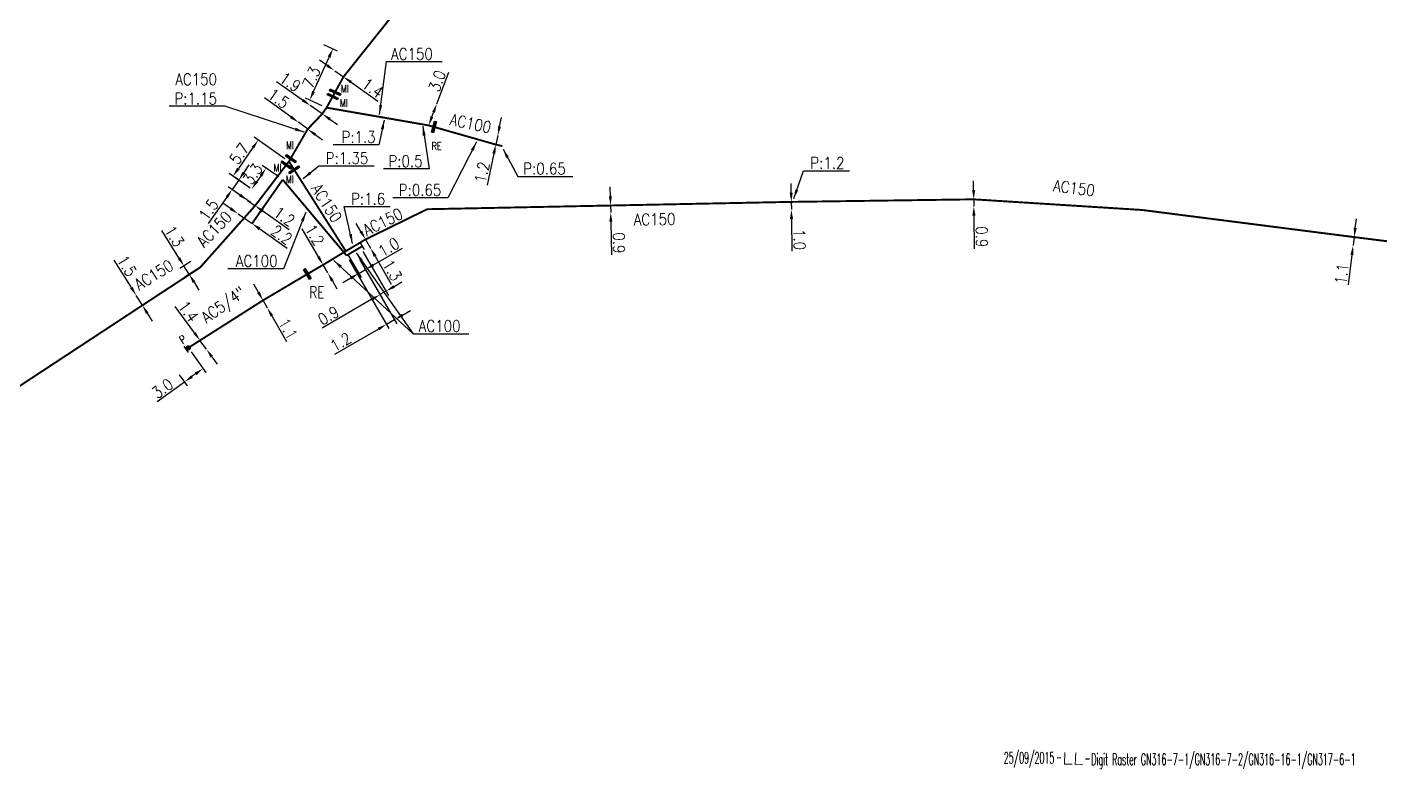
# Model space of a CAD drawing. Header units: millimetres. Extents: x 113011 to 114001, y 124000 to 125001.
# Drawn here: x 113710.5 to 113885.9, y 124183.3 to 124279.4 of the extents above; entities that cross this region are included whole.
import ezdxf
from ezdxf.enums import TextEntityAlignment as Align

# ---------------------------------------------------------------- set-up
doc = ezdxf.new("R2010")
doc.units = ezdxf.units.MM
doc.header["$PDMODE"] = 34
doc.linetypes.add('L_25_AP', pattern=[2000, 1000, 1000])
doc.layers.get('0').update_dxf_attribs({"linetype": 'CONTINUOUS'})
doc.layers.get('Defpoints').update_dxf_attribs({"linetype": 'CONTINUOUS'})
for name, color, linetype in [('L_150', 1, 'CONTINUOUS'), ('L_300', 7, 'CONTINUOUS'), ('L_340', 7, 'CONTINUOUS'), ('L_910', 7, 'CONTINUOUS')]:
    doc.layers.add(name, color=color, linetype=linetype)
doc.styles.add('G_ROMANS', font='ROMANS.SHX', dxfattribs={"width": 0.75})
doc.styles.get("Standard").update_dxf_attribs({"font": 'romans.shx', "width": 0.85})
doc.dimstyles.get("Standard").update_dxf_attribs({"dimtxt": 1.5, "dimasz": 1.2, "dimexe": 0.625, "dimexo": 0.625, "dimgap": 0.25, "dimtad": 1, "dimdec": 1, "dimzin": 0, "dimdsep": 46, "dimtxsty": 'Standard', "dimcen": -0.5, "dimadec": 0, "dimazin": 0, "dimtfac": 1, "dimtdec": 1, "dimtmove": 0, "dimatfit": 3, "dimfxl": 0, "dimtolj": 1, "dimtzin": 0, "dimarcsym": 0})

# ---------------------------------------------------------------- blocks, each defined once
blk = doc.blocks.new('*D100')
at = {"layer": 'Defpoints', "color": 0, "linetype": 'Continuous', "transparency": 16777216}
for p in [(113882.37, 124251.1), (113882.37, 124251.1), (113882.51, 124252.2)]:
    blk.add_point(p, dxfattribs=at)
at = {"layer": 'L_150', "color": 0, "linetype": 'Continuous', "lineweight": -2, "transparency": 16777216}
for p, q in [((113882.66, 124253.39), (113882.81, 124254.58)), ((113882.51, 124252.2), (113882.37, 124251.1)), ((113882.22, 124249.91), (113881.73, 124246.01))]:
    blk.add_line(p, q, dxfattribs=at)
at = {"layer": 'L_150', "color": 0, "linetype": 'Continuous', "transparency": 16777216}
for points in [[(113882.46, 124253.41), (113882.86, 124253.36), (113882.51, 124252.2)], [(113882.02, 124249.94), (113882.42, 124249.89), (113882.37, 124251.1)]]:
    blk.add_solid(points, dxfattribs=at)
at = {"layer": 'L_150', "color": 0, "linetype": 'Continuous', "transparency": 16777216, "insert": (113880.9, 124247.44), "char_height": 1.5, "attachment_point": 5, "rotation": 82.8241}
blk.add_mtext('\\A1;1.1', dxfattribs=at)
blk = doc.blocks.new('GIS_MODF')
at = {"color": 0, "linetype": 'Continuous', "flags": 128}
for points in [[(-2.18, -0.01), (-1.68, -0.01)], [(1.52, -0.01), (2.02, -0.01)]]:
    blk.add_lwpolyline(points, dxfattribs=at)
at = {"color": 0, "linetype": 'Continuous', "width": 0.5}
blk.add_attdef('DATE', text='', height=1.5, dxfattribs=at).set_placement((-2.5, -0.8), align=Align.RIGHT)
at = {"color": 0, "linetype": 'Continuous', "width": 1.771291}
blk.add_attdef('USER', text='', height=1.5, dxfattribs=at).set_placement((-1.51, -0.8), (1.28, -0.8), align=Align.FIT)
at = {"color": 0, "linetype": 'Continuous', "width": 0.5}
blk.add_attdef('DESC', (2.29, -0.8), '', height=1.5, dxfattribs=at)
blk = doc.blocks.new('L_340_07')
at = {"color": 0, "linetype": 'Continuous', "const_width": 0.25, "flags": 128}
blk.add_lwpolyline([(0, 0), (0.35, 0)], dxfattribs=at)
at = {"color": 0, "linetype": 'Continuous', "flags": 128}
blk.add_lwpolyline([(0.35, -0.5), (0.35, 0.5)], dxfattribs=at)
at = {"color": 0, "linetype": 'Continuous', "width": 0.75, "flags": 3}
for tag, p in [('DEF_LEG', (0.72, -3.47)), ('DEF_COUP', (0.72, -5.97)), ('DEF_TYPE', (0.72, -8.47))]:
    blk.add_attdef(tag, text='', height=1.2, dxfattribs=at).set_placement(p, align=Align.MIDDLE)
blk = doc.blocks.new('L_300_12')
at = {"color": 0, "linetype": 'Continuous', "const_width": 0.497, "flags": 128}
blk.add_lwpolyline([(-0.25, 0, 1), (0.25, 0, 1)], format="xyb", close=True, dxfattribs=at)
at = {"color": 0, "linetype": 'Continuous', "style": 'G_ROMANS', "width": 0.75}
blk.add_text('P', height=1.5, dxfattribs=at).set_placement((0, 1.85), align=Align.MIDDLE)
at = {"color": 0, "linetype": 'Continuous', "width": 0.75, "flags": 3}
for tag, p in [('DEF_LEG', (0, -5)), ('DEF_COUP', (0, -7.5)), ('DEF_TYPE', (0, -10))]:
    blk.add_attdef(tag, text='', height=1.2, dxfattribs=at).set_placement(p, align=Align.MIDDLE)
blk = doc.blocks.new('L_340_16')
at = {"linetype": 'Continuous'}
blk.add_hatch(color=0, dxfattribs=at).paths.add_polyline_path([(0.125, 0.75), (-0.125, 0.75), (-0.125, -0.75), (0.125, -0.75)])
at = {"color": 0, "linetype": 'Continuous'}
blk.add_lwpolyline([(-0.125, 0.75), (0.125, 0.75), (0.125, -0.75), (-0.125, -0.75)], close=True, dxfattribs=at)
at = {"color": 0, "linetype": 'Continuous', "width": 0.75}
for tag, height, flags, p in [('MI', 1, 8, (0, 2.5)), ('DEF_LEG', 1.2, 3, (0, -5)), ('DEF_COUP', 1.2, 3, (0, -7.5)), ('DEF_TYPE', 1.2, 3, (0, -10))]:
    blk.add_attdef(tag, text='', height=height, dxfattribs=dict(at, flags=flags)).set_placement(p, align=Align.MIDDLE)
blk = doc.blocks.new('*D112')
at = {"layer": 'Defpoints', "color": 0, "linetype": 'Continuous', "transparency": 16777216}
for p in [(113809.57, 124256.76), (113809.58, 124255.76), (113809.58, 124255.76)]:
    blk.add_point(p, dxfattribs=at)
at = {"layer": 'L_150', "color": 0, "linetype": 'Continuous', "lineweight": -2, "transparency": 16777216}
for p, q in [((113809.55, 124257.96), (113809.54, 124259.16)), ((113809.57, 124256.76), (113809.58, 124255.76)), ((113809.59, 124254.56), (113809.65, 124250.37))]:
    blk.add_line(p, q, dxfattribs=at)
at = {"layer": 'L_150', "color": 0, "linetype": 'Continuous', "transparency": 16777216}
for points in [[(113809.75, 124257.96), (113809.35, 124257.96), (113809.57, 124256.76)], [(113809.79, 124254.56), (113809.39, 124254.56), (113809.58, 124255.76)]]:
    blk.add_solid(points, dxfattribs=at)
at = {"layer": 'L_150', "color": 0, "linetype": 'Continuous', "transparency": 16777216, "insert": (113810.63, 124251.88), "char_height": 1.5, "attachment_point": 5, "rotation": 270.7119}
blk.add_mtext('\\A1;1.0', dxfattribs=at)
blk = doc.blocks.new('*D113')
at = {"layer": 'Defpoints', "color": 0, "linetype": 'Continuous', "transparency": 16777216}
for p in [(113833.21, 124257.09), (113833.22, 124256.19), (113833.22, 124256.19)]:
    blk.add_point(p, dxfattribs=at)
at = {"layer": 'L_150', "color": 0, "linetype": 'Continuous', "lineweight": -2, "transparency": 16777216}
for p, q in [((113833.2, 124258.29), (113833.19, 124259.49)), ((113833.21, 124257.09), (113833.22, 124256.19)), ((113833.23, 124254.99), (113833.26, 124250.68))]:
    blk.add_line(p, q, dxfattribs=at)
at = {"layer": 'L_150', "color": 0, "linetype": 'Continuous', "transparency": 16777216}
for points in [[(113833.4, 124258.29), (113833, 124258.28), (113833.21, 124257.09)], [(113833.43, 124254.99), (113833.03, 124254.98), (113833.22, 124256.19)]]:
    blk.add_solid(points, dxfattribs=at)
at = {"layer": 'L_150', "color": 0, "linetype": 'Continuous', "transparency": 16777216, "insert": (113834.25, 124252.24), "char_height": 1.5, "attachment_point": 5, "rotation": 270.4883}
blk.add_mtext('\\A1;0.9', dxfattribs=at)
blk = doc.blocks.new('*D114')
at = {"layer": 'Defpoints', "color": 0, "linetype": 'Continuous', "transparency": 16777216}
for p in [(113754.39, 124251.9), (113755.04, 124250.77), (113755.04, 124250.77)]:
    blk.add_point(p, dxfattribs=at)
at = {"layer": 'L_150', "color": 0, "linetype": 'Continuous', "lineweight": -2, "transparency": 16777216}
for p, q in [((113753.79, 124252.94), (113753.19, 124253.98)), ((113754.39, 124251.9), (113755.04, 124250.77)), ((113755.64, 124249.73), (113757.73, 124246.11))]:
    blk.add_line(p, q, dxfattribs=at)
at = {"layer": 'L_150', "color": 0, "linetype": 'Continuous', "transparency": 16777216}
for points in [[(113753.96, 124253.04), (113753.61, 124252.84), (113754.39, 124251.9)], [(113755.81, 124249.83), (113755.46, 124249.63), (113755.04, 124250.77)]]:
    blk.add_solid(points, dxfattribs=at)
at = {"layer": 'L_150', "color": 0, "linetype": 'Continuous', "transparency": 16777216, "insert": (113757.85, 124247.9), "char_height": 1.5, "attachment_point": 5, "rotation": 300.0129}
blk.add_mtext('\\A1;1.3', dxfattribs=at)
blk = doc.blocks.new('*D115')
at = {"layer": 'Defpoints', "color": 0, "linetype": 'Continuous', "transparency": 16777216}
for p in [(113741.1, 124244), (113741.65, 124243.04), (113741.65, 124243.04)]:
    blk.add_point(p, dxfattribs=at)
at = {"layer": 'L_150', "color": 0, "linetype": 'Continuous', "lineweight": -2, "transparency": 16777216}
for p, q in [((113740.5, 124245.04), (113739.91, 124246.08)), ((113741.1, 124244), (113741.65, 124243.04)), ((113742.24, 124242), (113744.14, 124238.68))]:
    blk.add_line(p, q, dxfattribs=at)
at = {"layer": 'L_150', "color": 0, "linetype": 'Continuous', "transparency": 16777216}
for points in [[(113740.68, 124245.14), (113740.33, 124244.94), (113741.1, 124244)], [(113742.41, 124242.1), (113742.07, 124241.9), (113741.65, 124243.04)]]:
    blk.add_solid(points, dxfattribs=at)
at = {"layer": 'L_150', "color": 0, "linetype": 'Continuous', "transparency": 16777216, "insert": (113744.36, 124240.31), "char_height": 1.5, "attachment_point": 5, "rotation": 299.7388}
blk.add_mtext('\\A1;1.1', dxfattribs=at)
blk = doc.blocks.new('*D116')
at = {"layer": 'Defpoints', "color": 0, "linetype": 'Continuous', "transparency": 16777216}
for p in [(113786.14, 124256.29), (113786.16, 124255.39), (113786.16, 124255.39)]:
    blk.add_point(p, dxfattribs=at)
at = {"layer": 'L_150', "color": 0, "linetype": 'Continuous', "lineweight": -2, "transparency": 16777216}
for p, q in [((113786.12, 124257.49), (113786.1, 124258.69)), ((113786.14, 124256.29), (113786.16, 124255.39)), ((113786.18, 124254.19), (113786.25, 124249.88))]:
    blk.add_line(p, q, dxfattribs=at)
at = {"layer": 'L_150', "color": 0, "linetype": 'Continuous', "transparency": 16777216}
for points in [[(113786.32, 124257.49), (113785.92, 124257.48), (113786.14, 124256.29)], [(113786.38, 124254.19), (113785.98, 124254.18), (113786.16, 124255.39)]]:
    blk.add_solid(points, dxfattribs=at)
at = {"layer": 'L_150', "color": 0, "linetype": 'Continuous', "transparency": 16777216, "insert": (113787.23, 124251.45), "char_height": 1.5, "attachment_point": 5, "rotation": 271.0148}
blk.add_mtext('\\A1;0.9', dxfattribs=at)
blk = doc.blocks.new('*D117')
at = {"layer": 'Defpoints', "color": 0, "linetype": 'Continuous', "transparency": 16777216}
for p in [(113731.41, 124237.84), (113729.87, 124234.85), (113730.91, 124233.42)]:
    blk.add_point(p, dxfattribs=at)
at = {"layer": 'L_340', "color": 0, "linetype": 'Continuous', "lineweight": -2, "transparency": 16777216}
for p, q in [((113731.78, 124237.33), (113733.71, 124234.67)), ((113730.91, 124233.42), (113727.37, 124230.85)), ((113730.24, 124234.35), (113731.28, 124232.91)), ((113732.37, 124234.48), (113731.88, 124234.12))]:
    blk.add_line(p, q, dxfattribs=at)
at = {"layer": 'L_340', "color": 0, "linetype": 'Continuous', "transparency": 16777216}
for points in [[(113732.25, 124234.64), (113732.49, 124234.31), (113733.34, 124235.18)], [(113731.77, 124234.28), (113732, 124233.96), (113730.91, 124233.42)]]:
    blk.add_solid(points, dxfattribs=at)
at = {"layer": 'L_340', "color": 0, "linetype": 'Continuous', "transparency": 16777216, "insert": (113728.07, 124232.59), "char_height": 1.5, "attachment_point": 5, "rotation": 35.9634}
blk.add_mtext('\\A1;3.0', dxfattribs=at)
blk = doc.blocks.new('*D118')
at = {"layer": 'Defpoints', "color": 0, "linetype": 'Continuous', "transparency": 16777216}
for p in [(113732.93, 124238.81), (113733.76, 124237.68), (113733.76, 124237.68)]:
    blk.add_point(p, dxfattribs=at)
at = {"layer": 'L_150', "color": 0, "linetype": 'Continuous', "lineweight": -2, "transparency": 16777216}
for p, q in [((113732.23, 124239.78), (113729.73, 124243.22)), ((113733.76, 124237.68), (113732.93, 124238.81)), ((113734.46, 124236.7), (113735.17, 124235.73))]:
    blk.add_line(p, q, dxfattribs=at)
at = {"layer": 'L_150', "color": 0, "linetype": 'Continuous', "transparency": 16777216}
for points in [[(113732.39, 124239.9), (113732.07, 124239.66), (113732.93, 124238.81)], [(113734.62, 124236.82), (113734.3, 124236.59), (113733.76, 124237.68)]]:
    blk.add_solid(points, dxfattribs=at)
at = {"layer": 'L_150', "color": 0, "linetype": 'Continuous', "transparency": 16777216, "insert": (113731.44, 124242.57), "char_height": 1.5, "attachment_point": 5, "rotation": 305.9646}
blk.add_mtext('\\A1;1.4', dxfattribs=at)
blk = doc.blocks.new('*D119')
at = {"layer": 'Defpoints', "color": 0, "linetype": 'Continuous', "transparency": 16777216}
for p in [(113751.83, 124250.38), (113753.33, 124249.79), (113754.38, 124247.99)]:
    blk.add_point(p, dxfattribs=at)
at = {"layer": 'L_150', "color": 0, "linetype": 'Continuous', "lineweight": -2, "transparency": 16777216}
for p, q in [((113752.15, 124249.84), (113753.83, 124246.95)), ((113753.65, 124249.25), (113754.69, 124247.45)), ((113755.41, 124248.59), (113759.18, 124250.78)), ((113753.51, 124247.49), (113754.38, 124247.99)), ((113752.47, 124246.88), (113751.44, 124246.28))]:
    blk.add_line(p, q, dxfattribs=at)
at = {"layer": 'L_150', "color": 0, "linetype": 'Continuous', "transparency": 16777216}
for points in [[(113752.37, 124247.06), (113752.57, 124246.71), (113753.51, 124247.49)], [(113755.31, 124248.76), (113755.51, 124248.42), (113754.38, 124247.99)]]:
    blk.add_solid(points, dxfattribs=at)
at = {"layer": 'L_150', "color": 0, "linetype": 'Continuous', "transparency": 16777216, "insert": (113757.39, 124250.89), "char_height": 1.5, "attachment_point": 5, "rotation": 30.1085}
blk.add_mtext('\\A1;1.0', dxfattribs=at)
blk = doc.blocks.new('*D120')
at = {"layer": 'Defpoints', "color": 0, "linetype": 'Continuous', "transparency": 16777216}
for p in [(113744.46, 124262), (113737.22, 124260.1), (113739.96, 124258.19)]:
    blk.add_point(p, dxfattribs=at)
at = {"layer": 'L_150', "color": 0, "linetype": 'Continuous', "lineweight": -2, "transparency": 16777216}
for p, q in [((113743.95, 124262.36), (113739.97, 124265.13)), ((113739.79, 124263.79), (113737.91, 124261.08)), ((113739.44, 124258.55), (113736.71, 124260.46))]:
    blk.add_line(p, q, dxfattribs=at)
at = {"layer": 'L_150', "color": 0, "linetype": 'Continuous', "transparency": 16777216}
for points in [[(113739.63, 124263.9), (113739.96, 124263.68), (113740.48, 124264.77)], [(113737.74, 124261.2), (113738.07, 124260.97), (113737.22, 124260.1)]]:
    blk.add_solid(points, dxfattribs=at)
at = {"layer": 'L_150', "color": 0, "linetype": 'Continuous', "transparency": 16777216, "insert": (113738.03, 124263.01), "char_height": 1.5, "attachment_point": 5, "rotation": 55.1136}
blk.add_mtext('\\A1;5.7', dxfattribs=at)
blk = doc.blocks.new('*D121')
at = {"layer": 'Defpoints', "color": 0, "linetype": 'Continuous', "transparency": 16777216}
for p in [(113747.22, 124269.25), (113747.22, 124269.25), (113748.78, 124268.16)]:
    blk.add_point(p, dxfattribs=at)
at = {"layer": 'L_150', "color": 0, "linetype": 'Continuous', "lineweight": -2, "transparency": 16777216}
for p, q in [((113746.24, 124269.94), (113742.86, 124272.31)), ((113748.78, 124268.16), (113747.22, 124269.25)), ((113749.76, 124267.47), (113750.75, 124266.78))]:
    blk.add_line(p, q, dxfattribs=at)
at = {"layer": 'L_150', "color": 0, "linetype": 'Continuous', "transparency": 16777216}
for points in [[(113746.36, 124270.1), (113746.13, 124269.78), (113747.22, 124269.25)], [(113749.88, 124267.64), (113749.65, 124267.31), (113748.78, 124268.16)]]:
    blk.add_solid(points, dxfattribs=at)
at = {"layer": 'L_150', "color": 0, "linetype": 'Continuous', "transparency": 16777216, "insert": (113744.63, 124272.29), "char_height": 1.5, "attachment_point": 5, "rotation": 324.9694}
blk.add_mtext('\\A1;1.9', dxfattribs=at)
blk = doc.blocks.new('*D123')
at = {"layer": 'Defpoints', "color": 0, "linetype": 'Continuous', "transparency": 16777216}
for p in [(113732.27, 124249.38), (113730.84, 124248.48), (113732.96, 124248.27)]:
    blk.add_point(p, dxfattribs=at)
at = {"layer": 'L_150', "color": 0, "linetype": 'Continuous', "lineweight": -2, "transparency": 16777216}
for p, q in [((113730.2, 124249.5), (113727.98, 124253.05)), ((113731.74, 124249.04), (113730.31, 124248.15)), ((113731.53, 124247.38), (113730.84, 124248.48)), ((113732.43, 124247.94), (113731, 124247.05)), ((113732.16, 124246.36), (113732.8, 124245.34))]:
    blk.add_line(p, q, dxfattribs=at)
at = {"layer": 'L_150', "color": 0, "linetype": 'Continuous', "transparency": 16777216}
for points in [[(113730.37, 124249.6), (113730.03, 124249.39), (113730.84, 124248.48)], [(113732.33, 124246.47), (113732, 124246.25), (113731.53, 124247.38)]]:
    blk.add_solid(points, dxfattribs=at)
at = {"layer": 'L_150', "color": 0, "linetype": 'Continuous', "transparency": 16777216, "insert": (113729.62, 124252.31), "char_height": 1.5, "attachment_point": 5, "rotation": 301.9917}
blk.add_mtext('\\A1;1.3', dxfattribs=at)
blk = doc.blocks.new('*D124')
at = {"layer": 'Defpoints', "color": 0, "linetype": 'Continuous', "transparency": 16777216}
for p in [(113724.68, 124244.63), (113724.68, 124244.63), (113725.47, 124243.36)]:
    blk.add_point(p, dxfattribs=at)
at = {"layer": 'L_150', "color": 0, "linetype": 'Continuous', "lineweight": -2, "transparency": 16777216}
for p, q in [((113724.04, 124245.65), (113721.83, 124249.21)), ((113725.47, 124243.36), (113724.68, 124244.63)), ((113726.1, 124242.34), (113726.73, 124241.32))]:
    blk.add_line(p, q, dxfattribs=at)
at = {"layer": 'L_150', "color": 0, "linetype": 'Continuous', "transparency": 16777216}
for points in [[(113724.21, 124245.76), (113723.87, 124245.54), (113724.68, 124244.63)], [(113726.27, 124242.44), (113725.93, 124242.23), (113725.47, 124243.36)]]:
    blk.add_solid(points, dxfattribs=at)
at = {"layer": 'L_150', "color": 0, "linetype": 'Continuous', "transparency": 16777216, "insert": (113723.47, 124248.47), "char_height": 1.5, "attachment_point": 5, "rotation": 301.8147}
blk.add_mtext('\\A1;1.5', dxfattribs=at)
blk = doc.blocks.new('*D129')
at = {"layer": 'Defpoints', "color": 0, "linetype": 'Continuous', "transparency": 16777216}
for p in [(113739.1, 124256.96), (113739.1, 124256.96), (113740.08, 124256.27)]:
    blk.add_point(p, dxfattribs=at)
at = {"layer": 'L_150', "color": 0, "linetype": 'Continuous', "lineweight": -2, "transparency": 16777216}
for p, q in [((113738.11, 124257.65), (113737.13, 124258.33)), ((113739.1, 124256.96), (113740.08, 124256.27)), ((113741.07, 124255.59), (113744.5, 124253.19))]:
    blk.add_line(p, q, dxfattribs=at)
at = {"layer": 'L_150', "color": 0, "linetype": 'Continuous', "transparency": 16777216}
for points in [[(113738.23, 124257.81), (113738, 124257.48), (113739.1, 124256.96)], [(113741.18, 124255.75), (113740.95, 124255.42), (113740.08, 124256.27)]]:
    blk.add_solid(points, dxfattribs=at)
at = {"layer": 'L_150', "color": 0, "linetype": 'Continuous', "transparency": 16777216, "insert": (113743.85, 124254.87), "char_height": 1.5, "attachment_point": 5, "rotation": 325.1136}
blk.add_mtext('\\A1;1.2', dxfattribs=at)
blk = doc.blocks.new('L_340_20')
at = {"linetype": 'Continuous'}
blk.add_hatch(color=0, dxfattribs=at).paths.add_polyline_path([(0.125, 0.75), (-0.125, 0.75), (-0.125, -0.75), (0.125, -0.75)])
at = {"color": 0, "linetype": 'Continuous'}
blk.add_lwpolyline([(-0.125, 0.75), (0.125, 0.75), (0.125, -0.75), (-0.125, -0.75)], close=True, dxfattribs=at)
at = {"color": 0, "linetype": 'Continuous', "width": 0.75}
for tag, height, flags, p in [('RE', 1.5, 8, (0, 3)), ('DEF_LEG', 1.2, 3, (0, -5)), ('DEF_COUP', 1.2, 3, (0, -7.5)), ('DEF_TYPE', 1.2, 3, (0, -10))]:
    blk.add_attdef(tag, text='', height=height, dxfattribs=dict(at, flags=flags)).set_placement(p, align=Align.MIDDLE)
blk = doc.blocks.new('*D141')
at = {"layer": 'Defpoints', "color": 0, "linetype": 'Continuous', "transparency": 16777216}
for p in [(113737.95, 124259.59), (113739.96, 124258.19), (113740.08, 124256.27)]:
    blk.add_point(p, dxfattribs=at)
at = {"layer": 'L_150', "color": 0, "linetype": 'Continuous', "lineweight": -2, "transparency": 16777216}
for p, q in [((113738.64, 124260.58), (113739.32, 124261.56)), ((113739.44, 124258.55), (113737.44, 124259.95)), ((113739.57, 124256.63), (113736.58, 124258.72)), ((113737.95, 124259.59), (113737.09, 124258.36)), ((113736.41, 124257.38), (113734.01, 124253.94))]:
    blk.add_line(p, q, dxfattribs=at)
at = {"layer": 'L_150', "color": 0, "linetype": 'Continuous', "transparency": 16777216}
for points in [[(113738.47, 124260.69), (113738.8, 124260.46), (113737.95, 124259.59)], [(113736.24, 124257.49), (113736.57, 124257.26), (113737.09, 124258.36)]]:
    blk.add_solid(points, dxfattribs=at)
at = {"layer": 'L_150', "color": 0, "linetype": 'Continuous', "transparency": 16777216, "insert": (113734.04, 124255.74), "char_height": 1.5, "attachment_point": 5, "rotation": 55.1136}
blk.add_mtext('\\A1;1.5', dxfattribs=at)
blk = doc.blocks.new('*D181')
at = {"layer": 'Defpoints', "color": 0, "linetype": 'Continuous', "transparency": 16777216}
for p in [(113771.52, 124265.36), (113771.52, 124265.36), (113771.27, 124264.19)]:
    blk.add_point(p, dxfattribs=at)
at = {"layer": 'L_150', "color": 0, "linetype": 'Continuous', "lineweight": -2, "transparency": 16777216}
for p, q in [((113771.77, 124266.54), (113772.02, 124267.71)), ((113771.52, 124265.36), (113771.27, 124264.19)), ((113771.02, 124263.02), (113770.15, 124258.92))]:
    blk.add_line(p, q, dxfattribs=at)
at = {"layer": 'L_150', "color": 0, "linetype": 'Continuous', "transparency": 16777216}
for points in [[(113771.57, 124266.58), (113771.96, 124266.5), (113771.52, 124265.36)], [(113770.82, 124263.06), (113771.22, 124262.97), (113771.27, 124264.19)]]:
    blk.add_solid(points, dxfattribs=at)
at = {"layer": 'L_150', "color": 0, "linetype": 'Continuous', "transparency": 16777216, "insert": (113769.48, 124260.59), "char_height": 1.5, "attachment_point": 5, "rotation": 77.989}
blk.add_mtext('\\A1;1.2', dxfattribs=at)
blk = doc.blocks.new('*D182')
at = {"layer": 'Defpoints', "color": 0, "linetype": 'Continuous', "transparency": 16777216}
for p in [(113748.35, 124277.43), (113750.16, 124276.61), (113749.34, 124268.97)]:
    blk.add_point(p, dxfattribs=at)
at = {"layer": 'L_150', "color": 0, "linetype": 'Continuous', "lineweight": -2, "transparency": 16777216}
for p, q in [((113747.65, 124271.05), (113749.66, 124275.51)), ((113748.92, 124277.17), (113750.73, 124276.35)), ((113748.78, 124269.22), (113746.59, 124270.21))]:
    blk.add_line(p, q, dxfattribs=at)
at = {"layer": 'L_150', "color": 0, "linetype": 'Continuous', "transparency": 16777216}
for points in [[(113749.48, 124275.6), (113749.85, 124275.43), (113750.16, 124276.61)], [(113747.47, 124271.13), (113747.83, 124270.97), (113747.16, 124269.95)]]:
    blk.add_solid(points, dxfattribs=at)
at = {"layer": 'L_150', "color": 0, "linetype": 'Continuous', "transparency": 16777216, "insert": (113747.38, 124272.89), "char_height": 1.5, "attachment_point": 5, "rotation": 65.7194}
blk.add_mtext('\\A1;7.3', dxfattribs=at)
blk = doc.blocks.new('*D183')
at = {"layer": 'Defpoints', "color": 0, "linetype": 'Continuous', "transparency": 16777216}
for p in [(113750.39, 124273.76), (113750.39, 124273.76), (113751.53, 124272.96)]:
    blk.add_point(p, dxfattribs=at)
at = {"layer": 'L_150', "color": 0, "linetype": 'Continuous', "lineweight": -2, "transparency": 16777216}
for p, q in [((113749.4, 124274.45), (113748.42, 124275.14)), ((113750.39, 124273.76), (113751.53, 124272.96)), ((113752.51, 124272.27), (113755.99, 124269.83))]:
    blk.add_line(p, q, dxfattribs=at)
at = {"layer": 'L_150', "color": 0, "linetype": 'Continuous', "transparency": 16777216}
for points in [[(113749.52, 124274.61), (113749.29, 124274.29), (113750.39, 124273.76)], [(113752.63, 124272.43), (113752.4, 124272.1), (113751.53, 124272.96)]]:
    blk.add_solid(points, dxfattribs=at)
at = {"layer": 'L_150', "color": 0, "linetype": 'Continuous', "transparency": 16777216, "insert": (113755.32, 124271.52), "char_height": 1.5, "attachment_point": 5, "rotation": 324.9694}
blk.add_mtext('\\A1;1.4', dxfattribs=at)
blk = doc.blocks.new('*D184')
at = {"layer": 'Defpoints', "color": 0, "linetype": 'Continuous', "transparency": 16777216}
for p in [(113745.68, 124267.07), (113745.68, 124267.07), (113746.89, 124266.19)]:
    blk.add_point(p, dxfattribs=at)
at = {"layer": 'L_150', "color": 0, "linetype": 'Continuous', "lineweight": -2, "transparency": 16777216}
for p, q in [((113744.7, 124267.77), (113741.31, 124270.23)), ((113746.89, 124266.19), (113745.68, 124267.07)), ((113747.86, 124265.48), (113748.83, 124264.78))]:
    blk.add_line(p, q, dxfattribs=at)
at = {"layer": 'L_150', "color": 0, "linetype": 'Continuous', "transparency": 16777216}
for points in [[(113744.82, 124267.93), (113744.59, 124267.61), (113745.68, 124267.07)], [(113747.98, 124265.64), (113747.74, 124265.32), (113746.89, 124266.19)]]:
    blk.add_solid(points, dxfattribs=at)
at = {"layer": 'L_150', "color": 0, "linetype": 'Continuous', "transparency": 16777216, "insert": (113743.11, 124270.16), "char_height": 1.5, "attachment_point": 5, "rotation": 324.0493}
blk.add_mtext('\\A1;1.5', dxfattribs=at)
blk = doc.blocks.new('*D185')
at = {"layer": 'Defpoints', "color": 0, "linetype": 'Continuous', "transparency": 16777216}
for p in [(113739.63, 124258.42), (113739.96, 124258.19), (113743.65, 124259.64)]:
    blk.add_point(p, dxfattribs=at)
at = {"layer": 'L_150', "color": 0, "linetype": 'Continuous', "lineweight": -2, "transparency": 16777216}
for p, q in [((113743.14, 124260), (113741, 124261.49)), ((113740.83, 124260.14), (113740.31, 124259.41)), ((113739.44, 124258.55), (113739.11, 124258.78))]:
    blk.add_line(p, q, dxfattribs=at)
at = {"layer": 'L_150', "color": 0, "linetype": 'Continuous', "transparency": 16777216}
for points in [[(113740.66, 124260.26), (113740.99, 124260.03), (113741.51, 124261.13)], [(113740.15, 124259.52), (113740.48, 124259.29), (113739.63, 124258.42)]]:
    blk.add_solid(points, dxfattribs=at)
at = {"layer": 'L_150', "color": 0, "linetype": 'Continuous', "transparency": 16777216, "insert": (113739.77, 124260.38), "char_height": 1.5, "attachment_point": 5, "rotation": 55.1136}
blk.add_mtext('\\A1;3.3', dxfattribs=at)
blk = doc.blocks.new('*D186')
at = {"layer": 'Defpoints', "color": 0, "linetype": 'Continuous', "transparency": 16777216}
for p in [(113737.88, 124255.21), (113737.88, 124255.21), (113739.68, 124253.95)]:
    blk.add_point(p, dxfattribs=at)
at = {"layer": 'L_150', "color": 0, "linetype": 'Continuous', "lineweight": -2, "transparency": 16777216}
for p, q in [((113736.89, 124255.9), (113735.91, 124256.58)), ((113737.88, 124255.21), (113739.68, 124253.95)), ((113740.67, 124253.26), (113744.25, 124250.76))]:
    blk.add_line(p, q, dxfattribs=at)
at = {"layer": 'L_150', "color": 0, "linetype": 'Continuous', "transparency": 16777216}
for points in [[(113737.01, 124256.06), (113736.78, 124255.73), (113737.88, 124255.21)], [(113740.78, 124253.43), (113740.55, 124253.1), (113739.68, 124253.95)]]:
    blk.add_solid(points, dxfattribs=at)
at = {"layer": 'L_150', "color": 0, "linetype": 'Continuous', "transparency": 16777216, "insert": (113743.52, 124252.49), "char_height": 1.5, "attachment_point": 5, "rotation": 325.1136}
blk.add_mtext('\\A1;2.2', dxfattribs=at)
blk = doc.blocks.new('*D187')
at = {"layer": 'Defpoints', "color": 0, "linetype": 'Continuous', "transparency": 16777216}
for p in [(113751.93, 124249.81), (113753.33, 124249.79), (113758.14, 124241.49)]:
    blk.add_point(p, dxfattribs=at)
at = {"layer": 'L_150', "color": 0, "linetype": 'Continuous', "lineweight": -2, "transparency": 16777216}
for p, q in [((113752.25, 124249.27), (113757.42, 124240.35)), ((113753.65, 124249.25), (113758.45, 124240.95)), ((113759.18, 124242.1), (113760.22, 124242.7)), ((113758.14, 124241.49), (113757.1, 124240.89)), ((113756.06, 124240.29), (113750.38, 124236.99))]:
    blk.add_line(p, q, dxfattribs=at)
at = {"layer": 'L_150', "color": 0, "linetype": 'Continuous', "transparency": 16777216}
for points in [[(113759.08, 124242.27), (113759.28, 124241.92), (113758.14, 124241.49)], [(113755.96, 124240.46), (113756.17, 124240.12), (113757.1, 124240.89)]]:
    blk.add_solid(points, dxfattribs=at)
at = {"layer": 'L_150', "color": 0, "linetype": 'Continuous', "transparency": 16777216, "insert": (113751.17, 124238.61), "char_height": 1.5, "attachment_point": 5, "rotation": 30.1085}
blk.add_mtext('\\A1;1.2', dxfattribs=at)
blk = doc.blocks.new('*D188')
at = {"layer": 'Defpoints', "color": 0, "linetype": 'Continuous', "transparency": 16777216}
for p in [(113753.33, 124249.79), (113753.74, 124250.88), (113756.26, 124244.74)]:
    blk.add_point(p, dxfattribs=at)
at = {"layer": 'L_340', "color": 0, "linetype": 'Continuous', "lineweight": -2, "transparency": 16777216}
for p, q in [((113753.65, 124249.25), (113756.57, 124244.2)), ((113754.05, 124250.34), (113757.35, 124244.65)), ((113758.08, 124245.79), (113759.11, 124246.4)), ((113755.22, 124244.14), (113748.75, 124240.39)), ((113757.04, 124245.19), (113756.26, 124244.74))]:
    blk.add_line(p, q, dxfattribs=at)
at = {"layer": 'L_340', "color": 0, "linetype": 'Continuous', "transparency": 16777216}
for points in [[(113757.98, 124245.97), (113758.18, 124245.62), (113757.04, 124245.19)], [(113755.12, 124244.31), (113755.32, 124243.97), (113756.26, 124244.74)]]:
    blk.add_solid(points, dxfattribs=at)
at = {"layer": 'L_340', "color": 0, "linetype": 'Continuous', "transparency": 16777216, "insert": (113749.59, 124242.03), "char_height": 1.5, "attachment_point": 5, "rotation": 30.1085}
blk.add_mtext('\\A1;0.9', dxfattribs=at)
blk = doc.blocks.new('*D189')
at = {"layer": 'Defpoints', "color": 0, "linetype": 'Continuous', "transparency": 16777216}
for p in [(113748.89, 124248.6), (113749.49, 124247.56), (113749.49, 124247.56)]:
    blk.add_point(p, dxfattribs=at)
at = {"layer": 'L_150', "color": 0, "linetype": 'Continuous', "lineweight": -2, "transparency": 16777216}
for p, q in [((113748.29, 124249.64), (113746.18, 124253.26)), ((113749.49, 124247.56), (113748.89, 124248.6)), ((113749.43, 124248.91), (113749.43, 124248.91)), ((113750.03, 124247.87), (113750.03, 124247.87)), ((113750.09, 124246.52), (113750.69, 124245.48))]:
    blk.add_line(p, q, dxfattribs=at)
at = {"layer": 'L_150', "color": 0, "linetype": 'Continuous', "transparency": 16777216}
for points in [[(113748.46, 124249.74), (113748.11, 124249.54), (113748.89, 124248.6)], [(113750.26, 124246.62), (113749.92, 124246.42), (113749.49, 124247.56)]]:
    blk.add_solid(points, dxfattribs=at)
at = {"layer": 'L_150', "color": 0, "linetype": 'Continuous', "transparency": 16777216, "insert": (113747.8, 124252.47), "char_height": 1.5, "attachment_point": 5, "rotation": 300.1085}
blk.add_mtext('\\A1;1.2', dxfattribs=at)
blk = doc.blocks.new('*D190')
at = {"layer": 'Defpoints', "color": 0, "linetype": 'Continuous', "transparency": 16777216}
for p in [(113763.63, 124269.48), (113763.63, 124269.48), (113762.57, 124266.67)]:
    blk.add_point(p, dxfattribs=at)
at = {"layer": 'L_150', "color": 0, "linetype": 'Continuous', "lineweight": -2, "transparency": 16777216}
for p, q in [((113763.63, 124269.48), (113765.17, 124273.57)), ((113762.99, 124267.79), (113763.2, 124268.35))]:
    blk.add_line(p, q, dxfattribs=at)
at = {"layer": 'L_150', "color": 0, "linetype": 'Continuous', "transparency": 16777216}
for points in [[(113763.02, 124268.42), (113763.39, 124268.28), (113763.63, 124269.48)], [(113762.8, 124267.86), (113763.18, 124267.72), (113762.57, 124266.67)]]:
    blk.add_solid(points, dxfattribs=at)
at = {"layer": 'L_150', "color": 0, "linetype": 'Continuous', "transparency": 16777216, "insert": (113763.67, 124272.43), "char_height": 1.5, "attachment_point": 5, "rotation": 69.3434}
blk.add_mtext('\\A1;3.0', dxfattribs=at)

msp = doc.modelspace()

# ---------------------------------------------------------------- linework, layer by layer
at = {"layer": 'L_150', "linetype": 'L_25_AP', "flags": 128}
for points in [[(113882.83, 124633.44, 0.25, 0.25, 0), (113882.66, 124633.03, 0.25, 0.25, 0), (113879.06, 124624.42, 0.25, 0.25, 0), (113879.46, 124624.25, 0.25, 0.25, 0), (113869.61, 124597.53, 0.25, 0.25, 0), (113857.78, 124554.48, 0.25, 0.25, 0), (113849.43, 124526.53, 0.25, 0.25, 0), (113844.88, 124507.78, 0.25, 0.25, 0), (113841.75, 124495.74, 0.25, 0.25, 0), (113838.59, 124482.66, 0.25, 0.25, 0), (113832.32, 124459.45, 0.25, 0.25, 0), (113830.79, 124453.44, 0.25, 0.25, 0), (113829.68, 124449.09, 0.25, 0.25, 0), (113826.45, 124437.26, 0.25, 0.25, 0), (113820.33, 124418.05, 0.25, 0.25, 0), (113810.62, 124393.64, 0.25, 0.25, 0), (113802.78, 124377.01, 0.25, 0.25, 0), (113793.83, 124356.74, 0.25, 0.25, 0), (113789.57, 124348.21, 0.25, 0.25, 0), (113785.95, 124340.34, 0.25, 0.25, 0), (113779.28, 124325.83, 0.25, 0.25, 0), (113772, 124310.22, 0.25, 0.25, 0), (113769.85, 124304.74, 0.25, 0.25, 0), (113768.89, 124302.28, 0.25, 0.25, 0), (113765.01, 124293.64, 0.25, 0.25, 0), (113760.87, 124284.66, 0.25, 0.25, 0), (113751.53, 124272.96, 0.25, 0.25, 0), (113749.34, 124268.97, 0.25, 0.25, 0), (113748.78, 124268.16, 0.25, 0.25, 0), (113746.89, 124266.19, 0.25, 0.25, 0), (113744.46, 124262, 0.25, 0.25, 0), (113740.08, 124256.27, 0.25, 0.25, 0), (113740.08, 124256.27, 0.25, 0.25, 0), (113732.96, 124248.27, 0.25, 0.25, 0), (113725.47, 124243.36, 0.25, 0.25, 0), (113708.75, 124232.37, 0.25, 0.25, 0), (113695.71, 124224.69, 0.25, 0.25, 0), (113681.11, 124218.74, 0.25, 0.25, 0), (113681.11, 124218.74, 0.25, 0.25, 0), (113670.12, 124214.92, 0.25, 0.25, 0), (113663, 124211.55, 0.25, 0.25, 0), (113662.46, 124211.74, 0.25, 0.25, 0), (113657.16, 124209.72, 0.25, 0.25, 0), (113657.16, 124209.72, 0.25, 0.25, 0), (113654.18, 124208.93, 0.25, 0.25, 0), (113638.21, 124203.43, 0.25, 0.25, 0), (113636.44, 124202.66, 0.25, 0.25, 0), (113630.74, 124201.46, 0.25, 0.25, 0), (113627.68, 124202.69, 0.25, 0.25, 0), (113627.68, 124202.69, 0.25, 0.25, -0.16795), (113623.04, 124207.94, 0.25, 0.25, 0), (113623.04, 124207.94, 0.25, 0.25, 0), (113623.04, 124207.94, 0.25, 0.25, 0), (113620.5, 124213.73, 0.25, 0.25, 0), (113616.36, 124223.88, 0.25, 0.25, 0), (113612.44, 124233.67, 0.25, 0.25, 0), (113612.19, 124234.27, 0.25, 0.25, 0), (113604.66, 124231.11, 0.25, 0.25, 0), (113597.92, 124224.89, 0.25, 0.25, 0), (113596.99, 124223.71, 0.25, 0.25, 0), (113591.67, 124217.9, 0.25, 0.25, 0), (113597.88, 124212.08, 0.25, 0.25, 0), (113601.47, 124208.75, 0, 0, 0)], [(113753.74, 124250.88, 0.25, 0.25, 0), (113751.93, 124249.81, 0.25, 0.25, 0), (113751.93, 124249.81, 0.25, 0.25, 0), (113751.93, 124249.81, 0.25, 0.25, 0), (113751.93, 124249.81, 0, 0, 0)]]:
    msp.add_lwpolyline(points, format="xyseb", dxfattribs=at)
at = {"layer": 'L_150', "linetype": 'L_25_AP', "const_width": 0.25, "flags": 128}
for points in [[(113749.34, 124268.97), (113762.57, 124266.67), (113762.57, 124266.67), (113762.57, 124266.67), (113762.57, 124266.67), (113763.26, 124266.47), (113771.27, 124264.19), (113772.12, 124263.99)], [(113751.83, 124250.38), (113744.46, 124262)], [(113743.65, 124259.64), (113743.65, 124259.64), (113743.65, 124259.64), (113743.65, 124259.64), (113739.68, 124253.95), (113739.68, 124253.95)], [(113743.65, 124259.64), (113751.93, 124249.81)], [(113731.41, 124237.84), (113732.93, 124238.81), (113741.1, 124244), (113746.83, 124247.4), (113748.89, 124248.6), (113751.83, 124250.38), (113754.39, 124251.9), (113762.37, 124255.81), (113786.14, 124256.29), (113809.57, 124256.76), (113833.21, 124257.09), (113855.06, 124255.71), (113859.97, 124255.08), (113882.51, 124252.2), (113901.31, 124249.83), (113914.22, 124247.31), (113916.8, 124246.79), (113921.82, 124245.07), (113928.11, 124241.45), (113929.39, 124240.67)]]:
    msp.add_lwpolyline(points, dxfattribs=at)

# ---------------------------------------------------------------- block references
at = {"layer": 'L_300', "xscale": 0.7, "yscale": 0.7, "zscale": 0.7, "rotation": 32.41952057344314}
msp.add_blockref('L_300_12', (113731.41, 124237.84), dxfattribs=at)
at = {"layer": 'L_340'}
ref = msp.add_blockref('L_340_16', (113750.13, 124270.4), dxfattribs=dict(at, rotation=64.49844773218808))
ref.add_attrib('MI', 'MI', dxfattribs={"layer": '0', "color": 0, "linetype": 'Continuous', "height": 1, "width": 0.75}).set_placement((113751.57, 124269.57), align=Align.MIDDLE)
ref = msp.add_blockref('L_340_16', (113750.44, 124270.96), dxfattribs=dict(at, rotation=64.49844773212116))
ref.add_attrib('MI', 'MI', dxfattribs={"layer": '0', "color": 0, "linetype": 'Continuous', "height": 1, "width": 0.75}).set_placement((113751.69, 124271.44), align=Align.MIDDLE)
ref = msp.add_blockref('L_340_20', (113763.26, 124266.47), dxfattribs=dict(at, rotation=345))
ref.add_attrib('RE', 'RE', dxfattribs={"layer": '0', "color": 0, "linetype": 'Continuous', "height": 1, "width": 0.75, "flags": 8}).set_placement((113763.6, 124263.99), align=Align.MIDDLE)
ref = msp.add_blockref('L_340_16', (113744.71, 124262.36), dxfattribs=dict(at, rotation=54.96940143759795))
ref.add_attrib('MI', 'MI', dxfattribs={"layer": '0', "color": 0, "linetype": 'Continuous', "height": 1, "width": 0.75}).set_placement((113744.6, 124264.11), align=Align.MIDDLE)
ref = msp.add_blockref('L_340_16', (113744.14, 124261.54), dxfattribs=dict(at, rotation=54.96940143759795))
ref.add_attrib('MI', 'MI', dxfattribs={"layer": '0', "color": 0, "linetype": 'Continuous', "height": 1, "width": 0.75}).set_placement((113742.97, 124261.21), align=Align.MIDDLE)
ref = msp.add_blockref('L_340_16', (113745.15, 124260.91), dxfattribs=dict(at, rotation=303.8211763407704))
ref.add_attrib('MI', 'MI', dxfattribs={"layer": '0', "color": 0, "linetype": 'Continuous', "height": 1, "width": 0.75}).set_placement((113744.58, 124259.67), align=Align.MIDDLE)
at = {"layer": 'L_340', "xscale": 0.8, "rotation": 30.49331853742352}
msp.add_blockref('L_340_07', (113753.74, 124250.88), dxfattribs=at)
at = {"layer": 'L_340'}
ref = msp.add_blockref('L_340_20', (113746.83, 124247.4), dxfattribs=dict(at, rotation=30.74759240318777))
ref.add_attrib('RE', 'RE', dxfattribs={"layer": '0', "color": 0, "linetype": 'Continuous', "height": 1.5, "width": 0.75}).set_placement((113748.08, 124245.04), align=Align.MIDDLE)
at = {"layer": 'L_340', "rotation": 212.41952057378}
msp.add_blockref('L_340_07', (113731.41, 124237.84), dxfattribs=at)
at = {"layer": 'L_910', "linetype": 'Continuous'}
ref = msp.add_blockref('GIS_MODF', (113846.19, 124184.68), dxfattribs=dict(at, rotation=357.7974360026744))
ref.add_attrib('DATE', '25/09/2015', dxfattribs={"layer": '0', "color": 0, "linetype": 'Continuous', "height": 1.5, "width": 0.5}).set_placement((113843.66, 124183.98), align=Align.RIGHT)
ref.add_attrib('USER', 'LL', dxfattribs={"layer": '0', "color": 0, "linetype": 'Continuous', "height": 1.5, "rotation": 357.7974, "width": 1.180861}).set_placement((113844.65, 124183.94), (113847.43, 124183.83), align=Align.FIT)
ref.add_attrib('DESC', 'Digit Raster GN316-7-1/GN316-7-2/GN316-16-1/GN317-6-1', (113848.44, 124183.79), dxfattribs={"layer": '0', "color": 0, "linetype": 'Continuous', "height": 1.5, "width": 0.5})

# ---------------------------------------------------------------- texts
at = {"layer": 'L_150', "linetype": 'Continuous', "width": 0.85}
for s, rotation, p in [('AC100', 347.989, (113765.2, 124266.76)), ('AC150', 352.7121, (113843.43, 124258.15)), ('AC150', 46.198, (113733.46, 124250.75)), ('AC150', 26.0803, (113754.53, 124252.31)), ('AC150', 1.0148, (113789.16, 124253.7)), ('AC150', 31.9917, (113725.06, 124245.24)), ('AC5/4"', 35.5609, (113733.79, 124240.98))]:
    msp.add_text(s, height=1.5, rotation=rotation, dxfattribs=at).set_placement(p)
at = {"layer": 'L_150', "width": 0.85}
msp.add_text('AC150', height=1.5, rotation=302.3541, dxfattribs=at).set_placement((113747.26, 124258.49))
at = {"layer": 'L_150', "linetype": 'Continuous', "char_height": 1.5}
for s, insert, attachment_point in [('\\A1;AC150', (113757.7, 124275.18), 7), ('\\A1;AC150\\PP:1.15', (113735.14, 124269.4), 9), ('\\A1;P:1.3', (113755.7, 124264.41), 9), ('\\A1;P:1.35', (113749.23, 124261.68), 7), ('\\A1;P:0.5', (113761.78, 124261.28), 9), ('\\A1;P:0.65', (113774.82, 124260.31), 7), ('\\A1;P:1.2', (113812.03, 124261.05), 7), ('\\A1;P:0.65', (113764.21, 124257.54), 9), ('\\A1;P:1.6', (113752.52, 124256.4), 7), ('\\A1;AC100', (113742.99, 124248.34), 9), ('\\A1;AC100', (113761.29, 124239.93), 7)]:
    msp.add_mtext(s, dxfattribs=dict(at, insert=insert, attachment_point=attachment_point))

# ---------------------------------------------------------------- dimensions: what is measured, and where the dimension line sits
at = {"layer": 'L_150', "linetype": 'Continuous'}
for base, p1, p2, angle, picture, middle in [((113750.16, 124276.61), (113749.34, 124268.97), (113748.35, 124277.43), 245.7194, '*D182', (113748.3, 124272.48)), ((113747.22, 124269.25), (113748.78, 124268.16), (113747.22, 124269.25), 324.9694, '*D121', (113744.06, 124271.47)), ((113750.39, 124273.76), (113751.53, 124272.96), (113750.39, 124273.76), 324.9694, '*D183', (113754.75, 124270.7)), ((113763.63, 124269.48), (113762.57, 124266.67), (113763.63, 124269.48), 249.3434, '*D190', (113764.61, 124272.08)), ((113745.68, 124267.07), (113746.89, 124266.19), (113745.68, 124267.07), 324.0493, '*D184', (113742.52, 124269.35)), ((113771.52, 124265.36), (113771.27, 124264.19), (113771.52, 124265.36), 257.989, '*D181', (113770.46, 124260.38)), ((113737.22, 124260.1), (113744.46, 124262), (113739.96, 124258.19), 55.1136, '*D120', (113738.85, 124262.44)), ((113739.63, 124258.42), (113743.65, 124259.64), (113739.96, 124258.19), 55.1136, '*D185', (113740.59, 124259.8)), ((113739.1, 124256.96), (113740.08, 124256.27), (113739.1, 124256.96), 325.1136, '*D129', (113743.28, 124254.05)), ((113737.88, 124255.21), (113739.68, 124253.95), (113737.88, 124255.21), 325.1136, '*D186', (113742.95, 124251.67)), ((113730.84, 124248.48), (113732.96, 124248.27), (113732.27, 124249.38), 301.9917, '*D123', (113728.78, 124251.78)), ((113749.49, 124247.56), (113748.89, 124248.6), (113749.49, 124247.56), 120.1085, '*D189', (113746.93, 124251.97)), ((113754.38, 124247.99), (113751.83, 124250.38), (113753.33, 124249.79), 210.1085, '*D119', (113757.89, 124250.03)), ((113724.68, 124244.63), (113725.47, 124243.36), (113724.68, 124244.63), 301.8147, '*D124', (113722.62, 124247.94)), ((113758.14, 124241.49), (113751.93, 124249.81), (113753.33, 124249.79), 210.1085, '*D187', (113751.67, 124237.74)), ((113733.76, 124237.68), (113732.93, 124238.81), (113733.76, 124237.68), 125.9646, '*D118', (113730.63, 124241.99))]:
    dim = msp.add_linear_dim(base=base, p1=p1, p2=p2, angle=angle, dimstyle='Standard', dxfattribs=at)
    dim.commit()
    dim.dimension.update_dxf_attribs({"geometry": picture, "text_midpoint": middle, "dimtype": 160})
for base, p1, p2, angle, override, picture, middle in [((113737.95, 124259.59), (113740.08, 124256.27), (113739.96, 124258.19), 235.1136, {"dimatfit": 0}, '*D141', (113734.86, 124255.17)), ((113786.16, 124255.39), (113786.14, 124256.29), (113786.16, 124255.39), 91.0148, {"dimscale": 1, "dimlfac": 1, "dimlunit": 2}, '*D116', (113786.23, 124251.43)), ((113809.58, 124255.76), (113809.57, 124256.76), (113809.58, 124255.76), 90.7119, {"dimscale": 1, "dimlfac": 1, "dimlunit": 2}, '*D112', (113809.63, 124251.87)), ((113833.22, 124256.19), (113833.21, 124257.09), (113833.22, 124256.19), 90.4883, {"dimscale": 1, "dimlfac": 1, "dimlunit": 2}, '*D113', (113833.25, 124252.23)), ((113882.37, 124251.1), (113882.51, 124252.2), (113882.37, 124251.1), 82.8241, {"dimscale": 1, "dimlfac": 1, "dimlunit": 2}, '*D100', (113881.9, 124247.32)), ((113755.04, 124250.77), (113754.39, 124251.9), (113755.04, 124250.77), 120.0129, {"dimscale": 1, "dimlfac": 1, "dimlunit": 2}, '*D114', (113756.98, 124247.4)), ((113741.65, 124243.04), (113741.1, 124244), (113741.65, 124243.04), 119.7388, {"dimscale": 1, "dimlfac": 1, "dimlunit": 2}, '*D115', (113743.49, 124239.82))]:
    dim = msp.add_linear_dim(base=base, p1=p1, p2=p2, angle=angle, dimstyle='Standard', override=override, dxfattribs=at)
    dim.commit()
    dim.dimension.update_dxf_attribs({"geometry": picture, "text_midpoint": middle, "dimtype": 160})
at = {"layer": 'L_340', "linetype": 'Continuous'}
for base, p1, p2, angle, picture, middle in [((113756.26, 124244.74), (113753.74, 124250.88), (113753.33, 124249.79), 30.1085, '*D188', (113750.1, 124241.17)), ((113730.91, 124233.42), (113731.41, 124237.84), (113729.87, 124234.85), 35.9634, '*D117', (113728.66, 124231.78))]:
    dim = msp.add_linear_dim(base=base, p1=p1, p2=p2, angle=angle, dimstyle='Standard', dxfattribs=at)
    dim.commit()
    dim.dimension.update_dxf_attribs({"geometry": picture, "text_midpoint": middle, "dimtype": 160})

# ---------------------------------------------------------------- leaders
at = {"layer": 'L_150', "linetype": 'Continuous', "annotation_type": 0, "has_hookline": 1}
for points, hookline_direction, text_width in [([(113756.2, 124268.1), (113757.09, 124274.93), (113758.29, 124274.93)], 0, 5.77), ([(113746.42, 124265.81), (113736.15, 124269.15), (113734.95, 124269.15)], 1, 5.77), ([(113756.81, 124267.34), (113756.13, 124264.16), (113754.93, 124264.16)], 1, 4.49), ([(113761.82, 124266.55), (113762.64, 124261.03), (113761.44, 124261.03)], 1, 4.49), ([(113768.77, 124264.53), (113765.07, 124257.29), (113763.87, 124257.29)], 1, 5.71), ([(113772.21, 124263.6), (113774.11, 124260.06), (113775.31, 124260.06)], 0, 5.71), ([(113746.32, 124259.77), (113748.34, 124261.43), (113749.54, 124261.43)], 0, 5.71), ([(113809.88, 124257.18), (113811.16, 124260.8), (113812.36, 124260.8)], 0, 4.49), ([(113746.65, 124255.41), (113743.75, 124248.09), (113742.55, 124248.09)], 1, 5.77), ([(113752.7, 124251.39), (113751.63, 124256.15), (113752.83, 124256.15)], 0, 4.49), ([(113750.3, 124249.16), (113760.56, 124239.68), (113761.76, 124239.68)], 0, 5.77)]:
    msp.add_leader(points, dimstyle='Standard', dxfattribs=dict(at, hookline_direction=hookline_direction, text_width=text_width))
at = {"layer": 'L_150', "linetype": 'Continuous'}
msp.add_leader([(113753.18, 124250.15), (113760.56, 124239.68)], dimstyle='Standard', dxfattribs=at)

doc.saveas('drawing.dxf')
